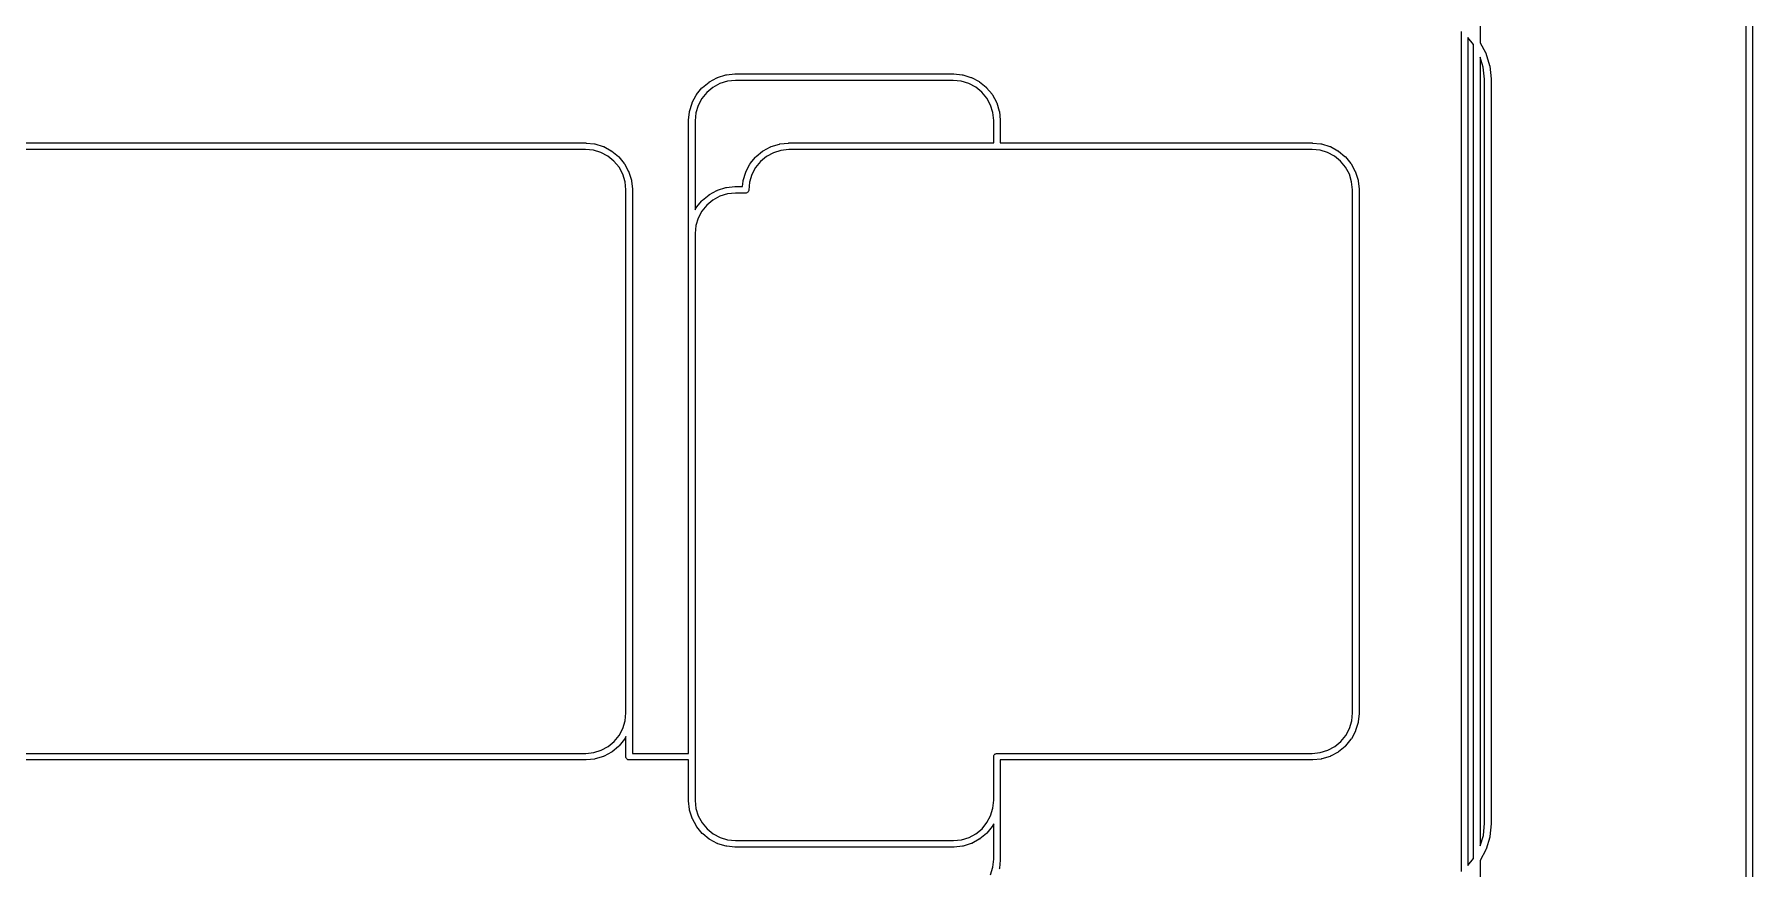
# Model space of a CAD drawing. Extents: x 59 to 2996, y -153 to 1402.
# Drawn here: x 795.96 to 835.38, y 465.29 to 484.42 of the extents above; entities that cross this region are included whole.
import ezdxf

# ---------------------------------------------------------------- set-up
doc = ezdxf.new("R2010")
doc.units = 0
doc.layers.add('BLACK', color=7, linetype='CONTINUOUS')

msp = doc.modelspace()

# ---------------------------------------------------------------- linework, layer by layer
at = {"layer": 'BLACK', "linetype": 'Continuous'}
for p, q in [((835.227, 438.778), (835.227, 551.174)), ((835.377, 551.178), (835.377, 438.771)), ((829.127, 538.514), (829.127, 484.231)), ((828.697, 465.225), (828.697, 484.484)), ((828.977, 484.189), (828.847, 484.346)), ((828.847, 484.346), (828.847, 465.363)), ((828.977, 465.522), (828.977, 484.189)), ((829.127, 484.231), (829.251, 484.002)), ((829.198, 483.671), (829.127, 483.899)), ((829.127, 483.899), (829.127, 465.808)), ((829.251, 484.002), (829.251, 484.002)), ((829.251, 484.002), (829.251, 484.002)), ((829.251, 484.002), (829.252, 484.001)), ((829.252, 484.001), (829.254, 483.995)), ((829.254, 483.995), (829.257, 483.988)), ((829.257, 483.988), (829.343, 483.709)), ((829.343, 483.709), (829.344, 483.708)), ((829.344, 483.708), (829.345, 483.701)), ((829.345, 483.701), (829.346, 483.694)), ((829.346, 483.694), (829.377, 483.403)), ((811.284, 483.202), (811.435, 483.327)), ((811.435, 483.327), (811.441, 483.331)), ((811.435, 483.327), (811.435, 483.327)), ((811.435, 483.327), (811.435, 483.327)), ((811.435, 483.327), (811.435, 483.327)), ((811.441, 483.331), (811.447, 483.335)), ((811.447, 483.335), (811.618, 483.428)), ((811.683, 483.292), (811.525, 483.206)), ((811.618, 483.428), (811.619, 483.428)), ((811.619, 483.428), (811.626, 483.431)), ((811.626, 483.431), (811.632, 483.433)), ((811.632, 483.433), (811.818, 483.491)), ((811.856, 483.346), (811.683, 483.292)), ((811.818, 483.491), (811.818, 483.491)), ((811.818, 483.491), (811.819, 483.491)), ((811.819, 483.491), (811.826, 483.493)), ((811.826, 483.493), (811.833, 483.494)), ((811.833, 483.494), (812.027, 483.514)), ((812.039, 483.365), (811.856, 483.346)), ((812.027, 483.514), (812.028, 483.514)), ((812.028, 483.514), (812.031, 483.514)), ((812.031, 483.514), (812.034, 483.515)), ((812.034, 483.515), (812.038, 483.515)), ((812.038, 483.515), (812.038, 483.515)), ((812.038, 483.515), (817.045, 483.515)), ((812.042, 483.365), (812.039, 483.365)), ((817.038, 483.365), (812.042, 483.365)), ((817.221, 483.347), (817.038, 483.365)), ((817.045, 483.515), (817.049, 483.514)), ((817.049, 483.514), (817.243, 483.495)), ((817.394, 483.295), (817.221, 483.347)), ((817.243, 483.495), (817.243, 483.495)), ((817.243, 483.495), (817.243, 483.495)), ((817.243, 483.495), (817.244, 483.495)), ((817.244, 483.495), (817.251, 483.494)), ((817.251, 483.494), (817.257, 483.493)), ((817.257, 483.493), (817.444, 483.436)), ((817.553, 483.21), (817.394, 483.295)), ((817.444, 483.436), (817.444, 483.436)), ((817.444, 483.436), (817.444, 483.436)), ((817.444, 483.436), (817.445, 483.436)), ((817.445, 483.436), (817.452, 483.433)), ((817.452, 483.433), (817.458, 483.431)), ((817.458, 483.431), (817.63, 483.339)), ((817.63, 483.339), (817.63, 483.339)), ((817.63, 483.339), (817.63, 483.339)), ((817.63, 483.339), (817.631, 483.338)), ((817.631, 483.338), (817.637, 483.335)), ((817.637, 483.335), (817.642, 483.331)), ((817.642, 483.331), (817.794, 483.207)), ((829.227, 483.391), (829.198, 483.671)), ((829.227, 483.385), (829.227, 483.391)), ((829.227, 466.328), (829.227, 483.385)), ((829.377, 483.403), (829.377, 483.402)), ((829.377, 483.402), (829.377, 483.399)), ((829.377, 483.399), (829.377, 483.396)), ((829.377, 483.396), (829.377, 483.389)), ((829.377, 483.389), (829.377, 483.388)), ((829.377, 483.388), (829.377, 483.385)), ((829.377, 483.385), (829.377, 483.385)), ((829.377, 483.385), (829.377, 483.385)), ((829.377, 483.385), (829.377, 466.321)), ((811.051, 482.856), (811.142, 483.028)), ((811.142, 483.028), (811.143, 483.029)), ((811.142, 483.028), (811.142, 483.028)), ((811.142, 483.028), (811.142, 483.028)), ((811.143, 483.029), (811.147, 483.035)), ((811.147, 483.035), (811.151, 483.041)), ((811.151, 483.041), (811.274, 483.192)), ((811.271, 482.951), (811.187, 482.792)), ((811.385, 483.091), (811.271, 482.951)), ((811.274, 483.192), (811.275, 483.193)), ((811.275, 483.193), (811.279, 483.197)), ((811.279, 483.197), (811.284, 483.202)), ((811.525, 483.206), (811.385, 483.091)), ((817.693, 483.096), (817.553, 483.21)), ((817.808, 482.957), (817.693, 483.096)), ((817.794, 483.207), (817.794, 483.207)), ((817.794, 483.207), (817.799, 483.202)), ((817.799, 483.202), (817.804, 483.197)), ((817.804, 483.197), (817.928, 483.047)), ((817.894, 482.798), (817.808, 482.957)), ((817.928, 483.047), (817.928, 483.047)), ((817.928, 483.047), (817.928, 483.047)), ((817.928, 483.047), (817.929, 483.046)), ((817.929, 483.046), (817.933, 483.04)), ((817.933, 483.04), (817.937, 483.035)), ((817.937, 483.035), (818.029, 482.863)), ((810.968, 482.455), (810.986, 482.641)), ((810.986, 482.642), (810.987, 482.649)), ((810.986, 482.641), (810.986, 482.642)), ((810.986, 482.641), (810.986, 482.641)), ((810.986, 482.641), (810.986, 482.641)), ((810.987, 482.649), (810.989, 482.656)), ((810.989, 482.656), (811.045, 482.843)), ((811.045, 482.843), (811.046, 482.844)), ((811.046, 482.844), (811.048, 482.85)), ((811.048, 482.85), (811.051, 482.856)), ((811.135, 482.619), (811.117, 482.436)), ((811.187, 482.792), (811.135, 482.619)), ((817.947, 482.626), (817.894, 482.798)), ((817.967, 482.443), (817.947, 482.626)), ((818.029, 482.863), (818.029, 482.863)), ((818.029, 482.863), (818.029, 482.863)), ((818.029, 482.863), (818.03, 482.862)), ((818.03, 482.862), (818.032, 482.856)), ((818.032, 482.856), (818.035, 482.849)), ((818.035, 482.849), (818.093, 482.663)), ((818.093, 482.663), (818.093, 482.662)), ((818.093, 482.662), (818.094, 482.655)), ((818.094, 482.655), (818.096, 482.649)), ((818.096, 482.649), (818.116, 482.455)), ((810.967, 482.443), (810.968, 482.454)), ((810.967, 478.557), (810.967, 482.443)), ((810.968, 482.454), (810.968, 482.455)), ((811.117, 482.436), (811.117, 480.395)), ((817.967, 482.44), (817.967, 482.443)), ((817.967, 481.93), (817.967, 482.44)), ((817.967, 482.44), (817.967, 482.44)), ((818.116, 482.455), (818.116, 482.454)), ((818.116, 482.454), (818.116, 482.45)), ((818.116, 482.45), (818.117, 482.447)), ((818.117, 482.447), (818.117, 482.444)), ((818.117, 482.444), (818.117, 482.443)), ((818.117, 482.443), (818.117, 481.93)), ((807.063, 481.78), (794.169, 481.78)), ((794.241, 481.93), (807.063, 481.93)), ((807.063, 481.93), (808.607, 481.93)), ((808.6, 481.78), (807.063, 481.78)), ((808.783, 481.762), (808.6, 481.78)), ((808.607, 481.93), (808.618, 481.929)), ((808.618, 481.929), (808.618, 481.929)), ((808.618, 481.929), (808.805, 481.91)), ((808.956, 481.71), (808.783, 481.762)), ((808.805, 481.91), (808.805, 481.91)), ((808.805, 481.91), (808.805, 481.91)), ((808.805, 481.91), (808.806, 481.91)), ((808.806, 481.91), (808.813, 481.909)), ((808.813, 481.909), (808.819, 481.908)), ((808.819, 481.908), (809.006, 481.851)), ((809.115, 481.625), (808.956, 481.71)), ((809.006, 481.851), (809.007, 481.851)), ((809.007, 481.851), (809.014, 481.848)), ((809.014, 481.848), (809.02, 481.846)), ((809.02, 481.846), (809.192, 481.754)), ((809.192, 481.754), (809.192, 481.754)), ((809.192, 481.754), (809.192, 481.754)), ((809.192, 481.754), (809.193, 481.753)), ((809.193, 481.753), (809.199, 481.75)), ((809.199, 481.75), (809.204, 481.746)), ((809.204, 481.746), (809.356, 481.622)), ((812.515, 481.617), (812.665, 481.742)), ((812.665, 481.742), (812.666, 481.742)), ((812.666, 481.742), (812.672, 481.746)), ((812.672, 481.746), (812.677, 481.75)), ((812.677, 481.75), (812.849, 481.843)), ((812.914, 481.707), (812.755, 481.621)), ((812.849, 481.843), (812.85, 481.843)), ((812.85, 481.843), (812.856, 481.846)), ((812.856, 481.846), (812.863, 481.848)), ((812.863, 481.848), (813.049, 481.906)), ((813.086, 481.761), (812.914, 481.707)), ((813.049, 481.906), (813.049, 481.906)), ((813.049, 481.906), (813.049, 481.906)), ((813.049, 481.906), (813.05, 481.906)), ((813.05, 481.906), (813.057, 481.908)), ((813.057, 481.908), (813.063, 481.909)), ((813.063, 481.909), (813.257, 481.929)), ((813.269, 481.78), (813.086, 481.761)), ((813.257, 481.929), (813.259, 481.929)), ((813.259, 481.929), (813.262, 481.929)), ((813.262, 481.929), (813.265, 481.93)), ((813.265, 481.93), (813.269, 481.93)), ((813.269, 481.93), (813.269, 481.93)), ((813.269, 481.93), (813.272, 481.93)), ((813.273, 481.78), (813.269, 481.78)), ((813.272, 481.93), (817.967, 481.93)), ((818.038, 481.78), (813.273, 481.78)), ((813.273, 481.78), (813.273, 481.78)), ((818.042, 481.779), (818.038, 481.78)), ((818.045, 481.78), (818.042, 481.779)), ((825.269, 481.78), (818.045, 481.78)), ((818.117, 481.93), (825.276, 481.93)), ((825.452, 481.762), (825.269, 481.78)), ((825.276, 481.93), (825.28, 481.929)), ((825.28, 481.929), (825.28, 481.929)), ((825.28, 481.929), (825.474, 481.91)), ((825.625, 481.71), (825.452, 481.762)), ((825.474, 481.91), (825.474, 481.91)), ((825.474, 481.91), (825.474, 481.91)), ((825.474, 481.91), (825.475, 481.91)), ((825.475, 481.91), (825.482, 481.909)), ((825.482, 481.909), (825.488, 481.908)), ((825.488, 481.908), (825.675, 481.851)), ((825.784, 481.625), (825.625, 481.71)), ((825.675, 481.851), (825.676, 481.851)), ((825.676, 481.851), (825.682, 481.848)), ((825.682, 481.848), (825.689, 481.846)), ((825.689, 481.846), (825.861, 481.754)), ((825.861, 481.754), (825.862, 481.753)), ((825.862, 481.753), (825.867, 481.75)), ((825.867, 481.75), (825.873, 481.746)), ((825.873, 481.746), (826.024, 481.622)), ((809.255, 481.511), (809.115, 481.625)), ((809.37, 481.372), (809.255, 481.511)), ((809.356, 481.622), (809.356, 481.622)), ((809.356, 481.622), (809.361, 481.617)), ((809.361, 481.617), (809.366, 481.612)), ((809.366, 481.612), (809.49, 481.462)), ((809.456, 481.213), (809.37, 481.372)), ((809.49, 481.462), (809.491, 481.461)), ((809.491, 481.461), (809.495, 481.455)), ((809.495, 481.455), (809.499, 481.45)), ((809.499, 481.45), (809.591, 481.278)), ((812.282, 481.271), (812.373, 481.443)), ((812.373, 481.443), (812.374, 481.444)), ((812.373, 481.443), (812.373, 481.443)), ((812.373, 481.443), (812.373, 481.443)), ((812.374, 481.444), (812.378, 481.45)), ((812.378, 481.45), (812.381, 481.456)), ((812.381, 481.456), (812.505, 481.607)), ((812.502, 481.366), (812.417, 481.207)), ((812.616, 481.506), (812.502, 481.366)), ((812.505, 481.608), (812.51, 481.612)), ((812.505, 481.607), (812.505, 481.608)), ((812.51, 481.612), (812.515, 481.617)), ((812.755, 481.621), (812.616, 481.506)), ((825.924, 481.511), (825.784, 481.625)), ((826.039, 481.372), (825.924, 481.511)), ((826.024, 481.622), (826.025, 481.622)), ((826.025, 481.622), (826.03, 481.617)), ((826.03, 481.617), (826.035, 481.612)), ((826.035, 481.612), (826.159, 481.462)), ((826.125, 481.213), (826.039, 481.372)), ((826.159, 481.462), (826.159, 481.462)), ((826.159, 481.462), (826.159, 481.462)), ((826.159, 481.462), (826.16, 481.461)), ((826.16, 481.461), (826.164, 481.455)), ((826.164, 481.455), (826.167, 481.45)), ((826.167, 481.45), (826.26, 481.278)), ((809.509, 481.041), (809.456, 481.213)), ((809.529, 480.858), (809.509, 481.041)), ((809.591, 481.278), (809.591, 481.278)), ((809.591, 481.278), (809.591, 481.278)), ((809.591, 481.278), (809.592, 481.277)), ((809.592, 481.277), (809.594, 481.271)), ((809.594, 481.271), (809.597, 481.264)), ((809.597, 481.264), (809.655, 481.078)), ((809.655, 481.078), (809.655, 481.077)), ((809.655, 481.077), (809.656, 481.07)), ((809.656, 481.07), (809.658, 481.064)), ((809.658, 481.064), (809.678, 480.87)), ((811.833, 480.909), (812.027, 480.929)), ((812.027, 480.929), (812.028, 480.929)), ((812.028, 480.929), (812.031, 480.929)), ((812.031, 480.929), (812.034, 480.93)), ((812.034, 480.93), (812.038, 480.93)), ((812.038, 480.93), (812.038, 480.93)), ((812.038, 480.93), (812.041, 480.93)), ((812.041, 480.93), (812.204, 480.93)), ((812.204, 480.93), (812.217, 481.056)), ((812.217, 481.057), (812.218, 481.064)), ((812.217, 481.056), (812.217, 481.057)), ((812.217, 481.056), (812.217, 481.056)), ((812.217, 481.056), (812.217, 481.056)), ((812.218, 481.064), (812.22, 481.071)), ((812.22, 481.071), (812.276, 481.258)), ((812.276, 481.259), (812.279, 481.265)), ((812.276, 481.258), (812.276, 481.259)), ((812.279, 481.265), (812.282, 481.271)), ((812.365, 481.034), (812.347, 480.847)), ((812.417, 481.207), (812.365, 481.034)), ((826.178, 481.041), (826.125, 481.213)), ((826.197, 480.858), (826.178, 481.041)), ((826.26, 481.278), (826.26, 481.278)), ((826.26, 481.278), (826.26, 481.278)), ((826.26, 481.278), (826.261, 481.277)), ((826.261, 481.277), (826.263, 481.271)), ((826.263, 481.271), (826.266, 481.264)), ((826.266, 481.264), (826.324, 481.078)), ((826.324, 481.078), (826.324, 481.077)), ((826.324, 481.077), (826.325, 481.07)), ((826.325, 481.07), (826.326, 481.064)), ((826.326, 481.064), (826.347, 480.87)), ((809.529, 480.855), (809.529, 480.858)), ((809.529, 468.858), (809.529, 480.855)), ((809.678, 480.87), (809.678, 480.869)), ((809.678, 480.869), (809.678, 480.865)), ((809.678, 480.865), (809.679, 480.862)), ((809.679, 480.862), (809.679, 480.859)), ((809.679, 480.859), (809.679, 480.858)), ((809.679, 480.858), (809.679, 480.855)), ((809.679, 480.855), (809.679, 480.855)), ((809.679, 480.855), (809.679, 480.855)), ((809.679, 480.855), (809.679, 468.851)), ((811.151, 480.456), (811.274, 480.607)), ((811.274, 480.607), (811.275, 480.608)), ((811.275, 480.608), (811.279, 480.612)), ((811.279, 480.612), (811.284, 480.617)), ((811.284, 480.617), (811.435, 480.742)), ((811.525, 480.621), (811.385, 480.506)), ((811.435, 480.742), (811.441, 480.746)), ((811.435, 480.742), (811.435, 480.742)), ((811.441, 480.746), (811.447, 480.75)), ((811.447, 480.75), (811.618, 480.843)), ((811.683, 480.707), (811.525, 480.621)), ((811.618, 480.843), (811.619, 480.843)), ((811.619, 480.843), (811.626, 480.846)), ((811.626, 480.846), (811.632, 480.848)), ((811.632, 480.848), (811.818, 480.906)), ((811.856, 480.761), (811.683, 480.707)), ((811.818, 480.906), (811.818, 480.906)), ((811.818, 480.906), (811.819, 480.906)), ((811.819, 480.906), (811.826, 480.908)), ((811.826, 480.908), (811.833, 480.909)), ((812.039, 480.78), (811.856, 480.761)), ((812.042, 480.78), (812.039, 480.78)), ((812.276, 480.78), (812.042, 480.78)), ((812.042, 480.78), (812.042, 480.78)), ((812.287, 480.781), (812.276, 480.78)), ((812.301, 480.785), (812.287, 480.781)), ((812.314, 480.792), (812.301, 480.785)), ((812.326, 480.802), (812.314, 480.792)), ((812.335, 480.813), (812.326, 480.802)), ((812.342, 480.826), (812.335, 480.813)), ((812.346, 480.84), (812.342, 480.826)), ((812.347, 480.847), (812.346, 480.84)), ((812.347, 480.847), (812.347, 480.847)), ((826.197, 480.855), (826.197, 480.858)), ((826.197, 468.858), (826.197, 480.855)), ((826.347, 480.87), (826.347, 480.869)), ((826.347, 480.869), (826.347, 480.865)), ((826.347, 480.865), (826.347, 480.862)), ((826.347, 480.862), (826.347, 480.859)), ((826.347, 480.859), (826.347, 480.858)), ((826.347, 480.858), (826.347, 480.855)), ((826.347, 480.855), (826.347, 480.855)), ((826.347, 480.855), (826.347, 480.855)), ((826.347, 480.855), (826.347, 468.851)), ((811.117, 480.395), (811.142, 480.443)), ((811.187, 480.207), (811.135, 480.034)), ((811.142, 480.443), (811.143, 480.444)), ((811.142, 480.443), (811.142, 480.443)), ((811.142, 480.443), (811.142, 480.443)), ((811.143, 480.444), (811.147, 480.45)), ((811.147, 480.45), (811.151, 480.456)), ((811.271, 480.366), (811.187, 480.207)), ((811.385, 480.506), (811.271, 480.366)), ((811.135, 480.034), (811.117, 479.851)), ((811.117, 479.851), (811.117, 478.557)), ((810.967, 467.93), (810.967, 478.557)), ((811.117, 478.557), (811.117, 467.858)), ((809.511, 468.675), (809.529, 468.858)), ((809.679, 468.851), (809.679, 468.851)), ((809.679, 468.851), (809.679, 467.93)), ((826.179, 468.675), (826.197, 468.858)), ((826.347, 468.847), (826.328, 468.653)), ((826.347, 468.851), (826.347, 468.848)), ((826.347, 468.848), (826.347, 468.847)), ((809.26, 468.203), (809.374, 468.343)), ((809.374, 468.343), (809.458, 468.502)), ((809.458, 468.502), (809.511, 468.675)), ((809.529, 468.315), (809.503, 468.266)), ((809.529, 467.858), (809.529, 468.315)), ((825.928, 468.203), (826.042, 468.343)), ((826.042, 468.343), (826.127, 468.502)), ((826.127, 468.502), (826.179, 468.675)), ((826.263, 468.439), (826.171, 468.266)), ((826.266, 468.445), (826.263, 468.439)), ((826.268, 468.451), (826.266, 468.445)), ((826.269, 468.452), (826.268, 468.451)), ((826.325, 468.639), (826.269, 468.452)), ((826.269, 468.452), (826.269, 468.452)), ((826.269, 468.452), (826.269, 468.452)), ((826.326, 468.646), (826.325, 468.639)), ((826.328, 468.652), (826.326, 468.646)), ((826.328, 468.653), (826.328, 468.653)), ((826.328, 468.653), (826.328, 468.653)), ((826.328, 468.653), (826.328, 468.652)), ((794.169, 467.93), (808.603, 467.93)), ((808.603, 467.93), (808.607, 467.93)), ((808.607, 467.93), (808.789, 467.949)), ((808.789, 467.949), (808.962, 468.002)), ((808.962, 468.002), (809.121, 468.088)), ((809.198, 467.96), (809.027, 467.867)), ((809.121, 468.088), (809.26, 468.203)), ((809.204, 467.964), (809.198, 467.96)), ((809.21, 467.967), (809.204, 467.964)), ((809.211, 467.968), (809.21, 467.967)), ((809.361, 468.092), (809.211, 467.968)), ((809.211, 467.968), (809.211, 467.968)), ((809.211, 467.968), (809.211, 467.968)), ((809.366, 468.097), (809.361, 468.092)), ((809.371, 468.102), (809.366, 468.097)), ((809.495, 468.254), (809.371, 468.103)), ((809.371, 468.103), (809.371, 468.103)), ((809.371, 468.103), (809.371, 468.103)), ((809.371, 468.103), (809.371, 468.102)), ((809.498, 468.26), (809.495, 468.254)), ((809.502, 468.265), (809.498, 468.26)), ((809.503, 468.266), (809.502, 468.265)), ((809.503, 468.266), (809.503, 468.266)), ((809.503, 468.266), (809.503, 468.266)), ((809.679, 467.93), (810.967, 467.93)), ((817.988, 467.908), (818, 467.917)), ((818, 467.917), (818.013, 467.924)), ((818.013, 467.924), (818.027, 467.929)), ((818.027, 467.929), (818.038, 467.93)), ((818.038, 467.93), (818.038, 467.93)), ((818.038, 467.93), (818.042, 467.93)), ((818.042, 467.93), (818.045, 467.93)), ((818.045, 467.93), (825.272, 467.93)), ((825.272, 467.93), (825.275, 467.93)), ((825.275, 467.93), (825.458, 467.949)), ((825.458, 467.949), (825.631, 468.002)), ((825.631, 468.002), (825.789, 468.088)), ((825.867, 467.96), (825.696, 467.867)), ((825.789, 468.088), (825.928, 468.203)), ((825.873, 467.964), (825.867, 467.96)), ((825.879, 467.967), (825.873, 467.964)), ((826.03, 468.092), (825.879, 467.968)), ((825.879, 467.968), (825.879, 467.968)), ((825.879, 467.968), (825.879, 467.968)), ((825.879, 467.968), (825.879, 467.967)), ((826.035, 468.097), (826.03, 468.092)), ((826.039, 468.102), (826.035, 468.097)), ((826.04, 468.103), (826.039, 468.102)), ((826.163, 468.254), (826.04, 468.103)), ((826.167, 468.26), (826.163, 468.254)), ((826.171, 468.265), (826.167, 468.26)), ((826.171, 468.266), (826.171, 468.266)), ((826.171, 468.266), (826.171, 468.266)), ((826.171, 468.266), (826.171, 468.265)), ((808.604, 467.78), (794.241, 467.78)), ((808.607, 467.78), (808.604, 467.78)), ((808.604, 467.78), (808.604, 467.78)), ((808.604, 467.78), (808.604, 467.78)), ((808.611, 467.78), (808.607, 467.78)), ((808.607, 467.78), (808.607, 467.78)), ((808.614, 467.78), (808.611, 467.78)), ((808.617, 467.78), (808.614, 467.78)), ((808.618, 467.78), (808.617, 467.78)), ((808.812, 467.801), (808.618, 467.78)), ((808.819, 467.802), (808.812, 467.801)), ((808.826, 467.803), (808.819, 467.802)), ((808.827, 467.804), (808.826, 467.803)), ((809.013, 467.861), (808.827, 467.804)), ((808.827, 467.804), (808.827, 467.804)), ((809.02, 467.864), (809.013, 467.861)), ((809.026, 467.866), (809.02, 467.864)), ((809.027, 467.867), (809.026, 467.866)), ((809.027, 467.867), (809.027, 467.867)), ((809.027, 467.867), (809.027, 467.867)), ((809.528, 467.855), (809.529, 467.858)), ((809.53, 467.84), (809.528, 467.855)), ((809.534, 467.826), (809.53, 467.84)), ((809.541, 467.813), (809.534, 467.826)), ((809.55, 467.802), (809.541, 467.813)), ((809.562, 467.792), (809.55, 467.802)), ((809.575, 467.785), (809.562, 467.792)), ((809.589, 467.781), (809.575, 467.785)), ((809.6, 467.78), (809.589, 467.781)), ((809.604, 467.779), (809.6, 467.78)), ((809.6, 467.78), (809.6, 467.78)), ((809.607, 467.78), (809.604, 467.779)), ((810.967, 467.78), (809.607, 467.78)), ((810.967, 466.851), (810.967, 467.78)), ((811.117, 467.858), (811.117, 467.855)), ((811.117, 467.855), (811.117, 467.851)), ((811.117, 467.851), (811.117, 467.851)), ((811.117, 467.851), (811.117, 467.851)), ((811.117, 467.851), (811.117, 466.855)), ((817.966, 467.855), (817.968, 467.87)), ((817.967, 467.851), (817.966, 467.855)), ((817.967, 466.859), (817.967, 467.851)), ((817.968, 467.87), (817.972, 467.884)), ((817.972, 467.884), (817.979, 467.897)), ((817.979, 467.897), (817.988, 467.908)), ((825.276, 467.78), (818.117, 467.78)), ((818.117, 467.78), (818.117, 465.496)), ((825.28, 467.78), (825.276, 467.78)), ((825.276, 467.78), (825.276, 467.78)), ((825.283, 467.78), (825.28, 467.78)), ((825.286, 467.78), (825.283, 467.78)), ((825.287, 467.78), (825.286, 467.78)), ((825.481, 467.801), (825.287, 467.78)), ((825.488, 467.802), (825.481, 467.801)), ((825.495, 467.803), (825.488, 467.802)), ((825.496, 467.804), (825.495, 467.803)), ((825.682, 467.861), (825.496, 467.804)), ((825.496, 467.804), (825.496, 467.804)), ((825.496, 467.804), (825.496, 467.804)), ((825.688, 467.864), (825.682, 467.861)), ((825.695, 467.866), (825.688, 467.864)), ((825.696, 467.867), (825.695, 467.866)), ((810.967, 466.848), (810.967, 466.851)), ((810.967, 466.851), (810.967, 466.851)), ((810.967, 466.844), (810.967, 466.848)), ((810.967, 466.841), (810.967, 466.844)), ((810.967, 466.84), (810.967, 466.841)), ((810.987, 466.646), (810.967, 466.84)), ((811.117, 466.855), (811.117, 466.855)), ((811.117, 466.855), (811.117, 466.852)), ((811.117, 466.852), (811.136, 466.669)), ((817.949, 466.675), (817.967, 466.859)), ((810.989, 466.639), (810.987, 466.646)), ((810.99, 466.633), (810.989, 466.639)), ((810.99, 466.632), (810.99, 466.633)), ((811.048, 466.445), (810.99, 466.632)), ((811.051, 466.439), (811.048, 466.445)), ((811.053, 466.433), (811.051, 466.439)), ((811.054, 466.432), (811.053, 466.433)), ((811.147, 466.26), (811.054, 466.432)), ((811.054, 466.432), (811.054, 466.432)), ((811.054, 466.432), (811.054, 466.432)), ((811.136, 466.669), (811.189, 466.496)), ((811.189, 466.496), (811.275, 466.338)), ((811.275, 466.338), (811.39, 466.199)), ((817.698, 466.203), (817.812, 466.343)), ((817.812, 466.343), (817.896, 466.502)), ((817.896, 466.502), (817.949, 466.675)), ((811.15, 466.254), (811.147, 466.26)), ((811.154, 466.249), (811.15, 466.254)), ((811.155, 466.248), (811.154, 466.249)), ((811.279, 466.097), (811.155, 466.248)), ((811.155, 466.248), (811.155, 466.248)), ((811.155, 466.248), (811.155, 466.248)), ((811.284, 466.093), (811.279, 466.097)), ((811.289, 466.088), (811.284, 466.093)), ((811.29, 466.087), (811.289, 466.088)), ((811.441, 465.964), (811.29, 466.087)), ((811.29, 466.087), (811.29, 466.087)), ((811.29, 466.087), (811.29, 466.087)), ((811.39, 466.199), (811.53, 466.085)), ((811.446, 465.96), (811.441, 465.964)), ((811.452, 465.956), (811.446, 465.96)), ((811.453, 465.956), (811.452, 465.956)), ((811.625, 465.864), (811.453, 465.956)), ((811.453, 465.956), (811.453, 465.956)), ((811.453, 465.956), (811.453, 465.956)), ((811.53, 466.085), (811.689, 466)), ((811.689, 466), (811.862, 465.948)), ((811.862, 465.948), (812.045, 465.93)), ((817.044, 465.93), (817.227, 465.949)), ((817.227, 465.949), (817.4, 466.002)), ((817.4, 466.002), (817.559, 466.088)), ((817.636, 465.96), (817.465, 465.867)), ((817.559, 466.088), (817.698, 466.203)), ((817.642, 465.964), (817.636, 465.96)), ((817.648, 465.967), (817.642, 465.964)), ((817.649, 465.968), (817.648, 465.967)), ((817.799, 466.092), (817.649, 465.968)), ((817.649, 465.968), (817.649, 465.968)), ((817.649, 465.968), (817.649, 465.968)), ((817.804, 466.097), (817.799, 466.092)), ((817.809, 466.102), (817.804, 466.097)), ((817.933, 466.254), (817.809, 466.103)), ((817.809, 466.103), (817.809, 466.103)), ((817.809, 466.103), (817.809, 466.103)), ((817.809, 466.103), (817.809, 466.102)), ((817.936, 466.26), (817.933, 466.254)), ((817.94, 466.265), (817.936, 466.26)), ((817.941, 466.266), (817.94, 466.265)), ((817.967, 466.315), (817.941, 466.266)), ((817.941, 466.266), (817.941, 466.266)), ((817.941, 466.266), (817.941, 466.266)), ((817.967, 465.504), (817.967, 466.315)), ((829.127, 465.808), (829.2, 466.048)), ((829.2, 466.048), (829.227, 466.328)), ((829.346, 466.012), (829.261, 465.732)), ((829.347, 466.018), (829.346, 466.012)), ((829.348, 466.025), (829.347, 466.018)), ((829.377, 466.317), (829.348, 466.026)), ((829.348, 466.026), (829.348, 466.026)), ((829.348, 466.026), (829.348, 466.026)), ((829.348, 466.026), (829.348, 466.025)), ((829.377, 466.321), (829.377, 466.317)), ((829.377, 466.317), (829.377, 466.317)), ((811.632, 465.861), (811.625, 465.864)), ((811.638, 465.859), (811.632, 465.861)), ((811.639, 465.858), (811.638, 465.859)), ((811.826, 465.802), (811.639, 465.858)), ((811.639, 465.858), (811.639, 465.858)), ((811.639, 465.858), (811.639, 465.858)), ((811.832, 465.801), (811.826, 465.802)), ((811.839, 465.799), (811.832, 465.801)), ((811.84, 465.799), (811.839, 465.799)), ((812.027, 465.781), (811.84, 465.799)), ((811.84, 465.799), (811.84, 465.799)), ((811.84, 465.799), (811.84, 465.799)), ((812.038, 465.78), (812.027, 465.781)), ((812.027, 465.781), (812.027, 465.781)), ((817.042, 465.78), (812.038, 465.78)), ((812.045, 465.93), (817.041, 465.93)), ((817.041, 465.93), (817.044, 465.93)), ((817.045, 465.78), (817.042, 465.78)), ((817.042, 465.78), (817.042, 465.78)), ((817.042, 465.78), (817.042, 465.78)), ((817.049, 465.78), (817.045, 465.78)), ((817.045, 465.78), (817.045, 465.78)), ((817.052, 465.78), (817.049, 465.78)), ((817.055, 465.78), (817.052, 465.78)), ((817.056, 465.78), (817.055, 465.78)), ((817.25, 465.801), (817.056, 465.78)), ((817.257, 465.802), (817.25, 465.801)), ((817.264, 465.803), (817.257, 465.802)), ((817.265, 465.804), (817.264, 465.803)), ((817.451, 465.861), (817.265, 465.804)), ((817.265, 465.804), (817.265, 465.804)), ((817.458, 465.864), (817.451, 465.861)), ((817.464, 465.866), (817.458, 465.864)), ((817.465, 465.867), (817.464, 465.866)), ((829.255, 465.718), (829.127, 465.477)), ((829.258, 465.724), (829.255, 465.718)), ((829.261, 465.731), (829.258, 465.724)), ((829.261, 465.732), (829.261, 465.732)), ((829.261, 465.732), (829.261, 465.732)), ((829.261, 465.732), (829.261, 465.731)), ((817.896, 465.147), (817.949, 465.32)), ((817.949, 465.32), (817.967, 465.504)), ((818.096, 465.291), (818.094, 465.284)), ((818.097, 465.297), (818.096, 465.291)), ((818.115, 465.485), (818.097, 465.298)), ((818.097, 465.298), (818.097, 465.298)), ((818.097, 465.298), (818.097, 465.298)), ((818.097, 465.298), (818.097, 465.297)), ((818.117, 465.496), (818.115, 465.485)), ((818.115, 465.485), (818.115, 465.485)), ((828.847, 465.363), (828.977, 465.522)), ((829.127, 465.477), (829.127, 451.387))]:
    msp.add_line(p, q, dxfattribs=at)

doc.saveas('drawing.dxf')
